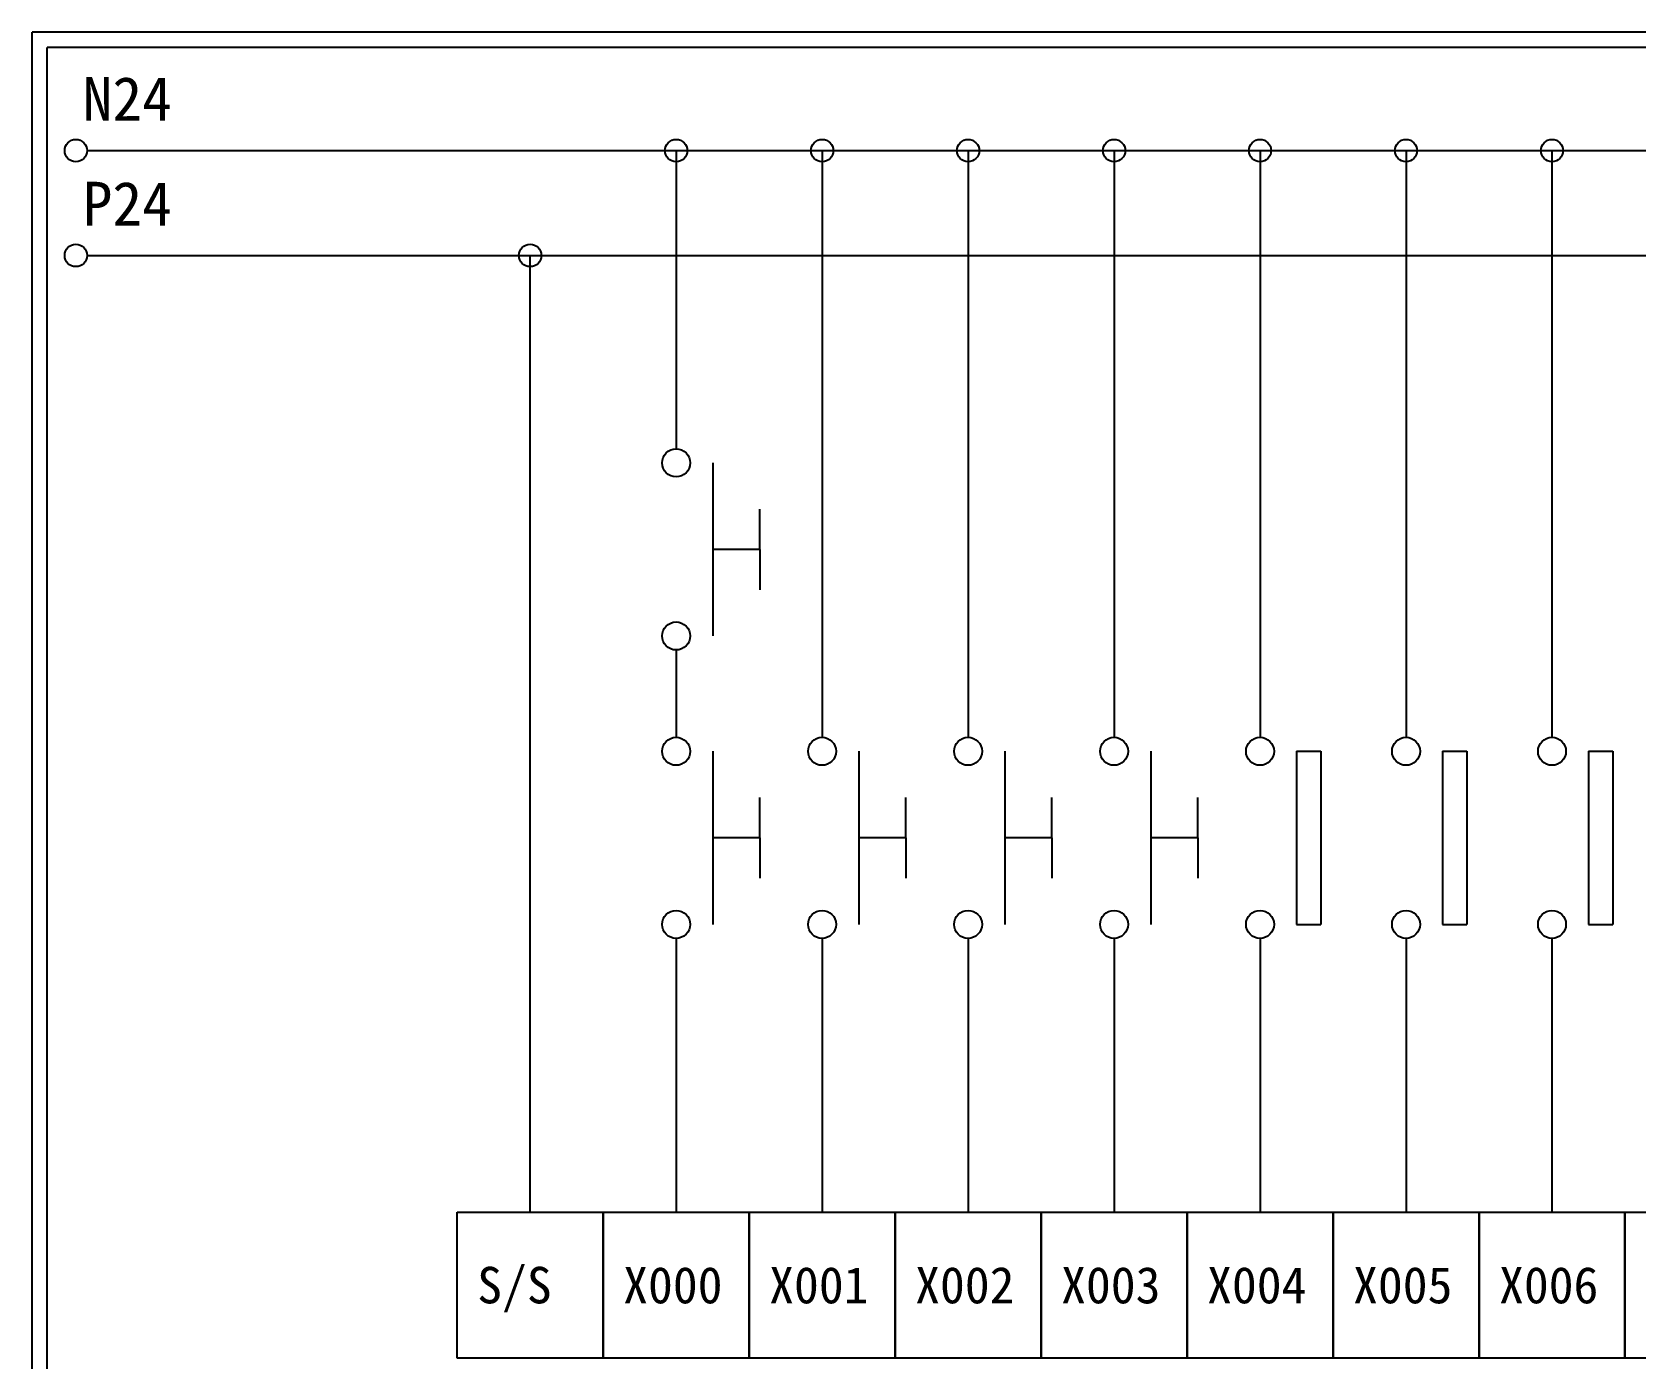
# Model space of a CAD drawing. Extents: x 275 to 562, y 265 to 469.
# Drawn here: x 274.9 to 406.7, y 359.8 to 468.9 of the extents above; entities that cross this region are included whole.
import ezdxf

# ---------------------------------------------------------------- set-up
doc = ezdxf.new("R2010")
doc.units = 0
doc.layers.get('0').update_dxf_attribs({"linetype": 'CONTINUOUS'})
doc.layers.add('圖框層', color=7, linetype='CONTINUOUS')
doc.layers.add('標尺寸層', color=3, linetype='CONTINUOUS')
doc.styles.add('STSL', font='kaiu.ttf')

msp = doc.modelspace()

# ---------------------------------------------------------------- linework, layer by layer
at = {"color": 7}
for p, q in [((334.72, 426.38), (334.72, 429.69)), ((334.72, 426.38), (334.72, 423.07)), ((334.72, 402.67), (334.72, 405.98)), ((346.72, 402.67), (346.72, 405.98)), ((358.72, 402.67), (358.72, 405.98)), ((370.72, 402.67), (370.72, 405.98)), ((334.72, 402.67), (334.72, 399.36)), ((346.72, 402.67), (346.72, 399.36)), ((358.72, 402.67), (358.72, 399.36)), ((370.72, 402.67), (370.72, 399.36))]:
    msp.add_line(p, q, dxfattribs=at)
at = {"layer": '圖框層', "color": 7}
for p, q in [((561.9, 468.91), (274.9, 468.91)), ((274.9, 264.95), (274.9, 468.91)), ((560.65, 467.66), (276.15, 467.66)), ((276.15, 266.2), (276.15, 467.66))]:
    msp.add_line(p, q, dxfattribs=at)
at = {"layer": '標尺寸層', "color": 7}
for p, q in [((279.42, 459.17), (557.02, 459.17)), ((327.84, 459.17), (327.84, 434.65)), ((339.84, 459.17), (339.84, 410.94)), ((351.84, 459.17), (351.84, 410.94)), ((363.84, 459.17), (363.84, 410.94)), ((375.84, 459.17), (375.84, 410.94)), ((387.84, 459.17), (387.84, 410.94)), ((399.84, 459.17), (399.84, 410.94)), ((279.42, 450.55), (557.02, 450.55)), ((315.84, 371.9), (315.84, 450.55)), ((330.85, 433.5), (330.85, 419.27)), ((334.72, 426.38), (330.85, 426.38)), ((327.84, 418.12), (327.84, 410.94)), ((330.85, 409.79), (330.85, 395.56)), ((342.85, 409.79), (342.85, 395.56)), ((354.85, 409.79), (354.85, 395.56)), ((366.85, 409.79), (366.85, 395.56)), ((378.85, 409.79), (378.85, 395.56)), ((378.85, 409.79), (380.85, 409.79)), ((380.85, 409.79), (380.85, 395.56)), ((390.85, 409.79), (390.85, 395.56)), ((390.85, 409.79), (392.85, 409.79)), ((392.85, 409.79), (392.85, 395.56)), ((402.85, 409.79), (402.85, 395.56)), ((402.85, 409.79), (404.85, 409.79)), ((404.85, 409.79), (404.85, 395.56)), ((334.72, 402.67), (330.85, 402.67)), ((346.72, 402.67), (342.85, 402.67)), ((358.72, 402.67), (354.85, 402.67)), ((370.72, 402.67), (366.85, 402.67)), ((378.85, 395.56), (380.85, 395.56)), ((390.85, 395.56), (392.85, 395.56)), ((402.85, 395.56), (404.85, 395.56)), ((327.84, 394.41), (327.84, 371.9)), ((339.84, 394.41), (339.84, 371.9)), ((351.84, 394.41), (351.84, 371.9)), ((363.84, 394.41), (363.84, 371.9)), ((375.84, 394.41), (375.84, 371.9)), ((387.84, 394.41), (387.84, 371.9)), ((399.84, 394.41), (399.84, 371.9)), ((309.84, 371.9), (321.84, 371.9)), ((309.84, 359.9), (309.84, 371.9)), ((321.84, 371.9), (333.84, 371.9)), ((321.84, 359.9), (321.84, 371.9)), ((321.84, 371.9), (321.84, 359.9)), ((321.84, 359.9), (321.84, 371.9)), ((333.84, 371.9), (333.84, 359.9)), ((333.84, 371.9), (345.84, 371.9)), ((333.84, 359.9), (333.84, 371.9)), ((345.84, 371.9), (345.84, 359.9)), ((345.84, 371.9), (357.84, 371.9)), ((345.84, 359.9), (345.84, 371.9)), ((357.84, 371.9), (357.84, 359.9)), ((357.84, 371.9), (369.84, 371.9)), ((357.84, 359.9), (357.84, 371.9)), ((369.84, 371.9), (369.84, 359.9)), ((369.84, 371.9), (381.84, 371.9)), ((369.84, 359.9), (369.84, 371.9)), ((381.84, 371.9), (381.84, 359.9)), ((381.84, 371.9), (393.84, 371.9)), ((381.84, 359.9), (381.84, 371.9)), ((393.84, 371.9), (393.84, 359.9)), ((393.84, 371.9), (405.84, 371.9)), ((393.84, 359.9), (393.84, 371.9)), ((405.84, 371.9), (405.84, 359.9)), ((405.84, 371.9), (417.84, 371.9)), ((405.84, 359.9), (405.84, 371.9)), ((321.84, 359.9), (309.84, 359.9)), ((333.84, 359.9), (321.84, 359.9)), ((345.84, 359.9), (333.84, 359.9)), ((357.84, 359.9), (345.84, 359.9)), ((369.84, 359.9), (357.84, 359.9)), ((381.84, 359.9), (369.84, 359.9)), ((393.84, 359.9), (381.84, 359.9)), ((405.84, 359.9), (393.84, 359.9)), ((417.84, 359.9), (405.84, 359.9))]:
    msp.add_line(p, q, dxfattribs=at)
for centre, radius in [((278.5, 459.17), 0.92), ((327.84, 459.17), 0.92), ((339.84, 459.17), 0.92), ((351.84, 459.17), 0.92), ((363.84, 459.17), 0.92), ((375.84, 459.17), 0.92), ((387.84, 459.17), 0.92), ((399.84, 459.17), 0.92), ((278.5, 450.55), 0.92), ((315.84, 450.55), 0.92), ((327.84, 433.5), 1.15), ((327.84, 419.27), 1.15), ((327.84, 409.79), 1.15), ((339.84, 409.79), 1.15), ((351.84, 409.79), 1.15), ((363.84, 409.79), 1.15), ((375.84, 409.79), 1.15), ((387.84, 409.79), 1.15), ((399.84, 409.79), 1.15), ((327.84, 395.56), 1.15), ((339.84, 395.56), 1.15), ((351.84, 395.56), 1.15), ((363.84, 395.56), 1.15), ((375.84, 395.56), 1.15), ((387.84, 395.56), 1.15), ((399.84, 395.56), 1.15)]:
    msp.add_circle(centre, radius, dxfattribs=at)

# ---------------------------------------------------------------- texts
at = {"layer": '圖框層', "color": 7, "style": 'STSL'}
for s, height, p in [('N24', 3.6, (279.05, 461.63)), ('P24', 3.6, (279.05, 453.01)), ('S/S', 3, (311.49, 364.41)), ('X000', 3, (323.49, 364.41)), ('X001', 3, (335.49, 364.41)), ('X002', 3, (347.49, 364.41)), ('X003', 3, (359.49, 364.41)), ('X004', 3, (371.49, 364.41)), ('X005', 3, (383.49, 364.41)), ('X006', 3, (395.49, 364.41))]:
    msp.add_text(s, height=height, dxfattribs=at).set_placement(p)

doc.saveas('drawing.dxf')
